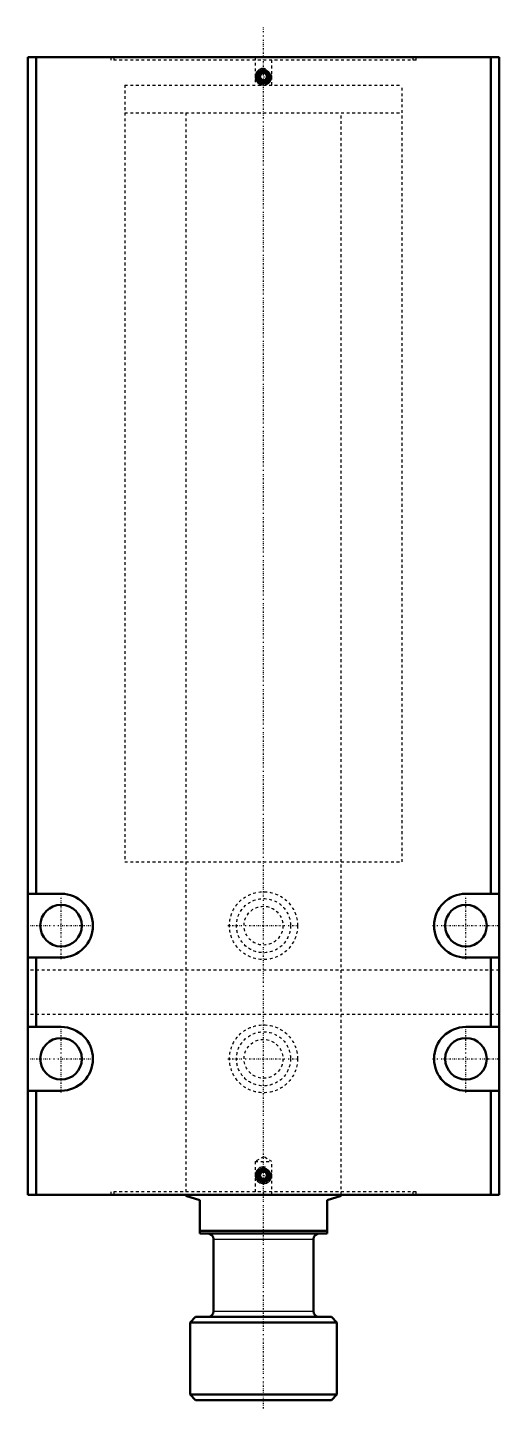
# Model space of a CAD drawing. Header units: millimetres. Extents: x -85 to 85, y -77 to 421.
import ezdxf

# ---------------------------------------------------------------- set-up
doc = ezdxf.new("R2010")
doc.units = ezdxf.units.MM
doc.linetypes.add('Center', pattern=[1.5, 0.45, -0.5, 0.05, -0.5])
doc.linetypes.add('Dashed', pattern=[2, 1, -1])
for name, color, linetype, lineweight in [('2d ConnectionPoints', 7, 'Continuous', 50), ('AM_0', 7, 'Continuous', 50), ('AM_4', 3, 'Continuous', 25), ('AM_5', 3, 'Continuous', 25), ('AM_7', 7, 'Center', 25), ('AM_9', 6, 'Dashed', 25)]:
    doc.layers.add(name, color=color, linetype=linetype, lineweight=lineweight)

# ---------------------------------------------------------------- blocks, each defined once
blk = doc.blocks.new('1_JECX_MF_TLA_100_270_0_rod__0_in_JECX_MF_160_TLA_100_270_0__4')
at = {"layer": 'AM_0'}
for p, q in [((-28, 0), (-28, -0.38)), ((28, -0.38), (28, 0)), ((-23, -2), (-28, -0.38)), ((-23, -14), (-23, -2)), ((28, -0.38), (23, -2)), ((23, -2), (23, -14)), ((-23, -13), (23, -13)), ((-23, -14), (23, -14)), ((-18, -16), (-18, -42)), ((18, -42), (18, -16)), ((-24.5, -44), (-26.5, -46)), ((-24.5, -44), (24.5, -44)), ((26.5, -46), (24.5, -44)), ((-26.5, -46), (26.5, -46)), ((-26.5, -46), (-26.5, -72)), ((26.5, -72), (26.5, -46)), ((-26.5, -72), (-24.5, -74)), ((-26.5, -72), (26.5, -72)), ((-24.5, -74), (24.5, -74)), ((24.5, -74), (26.5, -72))]:
    blk.add_line(p, q, dxfattribs=at)
for centre, start, end in [((-20, -16), 360, 90), ((20, -16), 90, 180), ((-20, -42), 270, 360), ((20, -42), 180, 270)]:
    blk.add_arc(centre, 2, start, end, dxfattribs=at)
at = {"layer": 'AM_4'}
for p, q in [((-18, -16), (18, -16)), ((-18, -42), (18, -42))]:
    blk.add_line(p, q, dxfattribs=at)
at = {"layer": 'AM_7'}
blk.add_line((0, -77), (0, 420.7), dxfattribs=at)
at = {"layer": 'AM_9'}
for p, q in [((-50, 400), (50, 400)), ((-50, 400), (-50, 390)), ((50, 390), (50, 400)), ((-50, 390), (50, 390)), ((-28, 390), (-28, 0)), ((28, 0), (28, 390))]:
    blk.add_line(p, q, dxfattribs=at)
blk = doc.blocks.new('2_JECX_MF_EXLA_100_270_0_body__0_in_JECX_MF_160_TLA_100_270_0__4')
at = {"layer": 'AM_0'}
for p, q in [((85, 410), (-85, 410)), ((-85, 410), (-85, 0)), ((-82, 410), (-82, 108.5)), ((82, 410), (82, 108.5)), ((85, 410), (85, 0)), ((-0.72, 404.25), (-1.44, 403)), ((0.72, 404.25), (-0.72, 404.25)), ((1.44, 403), (0.72, 404.25)), ((-1.44, 403), (-0.72, 401.75)), ((-0.72, 401.75), (0.72, 401.75)), ((0.72, 401.75), (1.44, 403)), ((-73, 108.5), (-85, 108.5)), ((85, 108.5), (73, 108.5)), ((-85, 85.5), (-73, 85.5)), ((-82, 85.5), (-82, 60.5)), ((73, 85.5), (85, 85.5)), ((82, 85.5), (82, 60.5)), ((-73, 60.5), (-85, 60.5)), ((85, 60.5), (73, 60.5)), ((-85, 37.5), (-73, 37.5)), ((-82, 37.5), (-82, 0)), ((73, 37.5), (85, 37.5)), ((82, 37.5), (82, 0)), ((-0.72, 8.25), (-1.44, 7)), ((-1.44, 7), (-0.72, 5.75)), ((0.72, 8.25), (-0.72, 8.25)), ((-0.72, 5.75), (0.72, 5.75)), ((1.44, 7), (0.72, 8.25)), ((0.72, 5.75), (1.44, 7)), ((85, 0), (-85, 0))]:
    blk.add_line(p, q, dxfattribs=at)
for centre, radius in [((0, 403), 2.46), ((0, 403), 2.4), ((0, 403), 1.9), ((-73, 97), 7.5), ((73, 97), 7.5), ((-73, 49), 7.5), ((73, 49), 7.5), ((0, 7), 2.46), ((0, 7), 2.4), ((0, 7), 1.9)]:
    blk.add_circle(centre, radius, dxfattribs=at)
for centre, start, end in [((-73, 97), 270, 90), ((73, 97), 90, 270), ((-73, 49), 270, 90), ((73, 49), 90, 270)]:
    blk.add_arc(centre, 11.5, start, end, dxfattribs=at)
at = {"layer": 'AM_5'}
for centre in [(0, 403), (0, 7)]:
    blk.add_arc(centre, 3, 75, 15, dxfattribs=at)
at = {"layer": 'AM_7'}
for p, q in [((-3.15, 403), (3.15, 403)), ((-73, 84.93), (-73, 109.08)), ((73, 84.93), (73, 109.08)), ((-85.08, 97), (-60.93, 97)), ((-12.86, 97), (12.86, 97)), ((60.92, 97), (85.07, 97)), ((-73, 36.92), (-73, 61.08)), ((73, 36.92), (73, 61.08)), ((-85.08, 49), (-60.93, 49)), ((-12.86, 49), (12.86, 49)), ((60.92, 49), (85.07, 49)), ((-3.15, 7), (3.15, 7))]:
    blk.add_line(p, q, dxfattribs=at)
at = {"layer": 'AM_9'}
for p, q in [((-55, 410), (-55, 409)), ((55, 409), (-55, 409)), ((-54, 410), (-54, 409)), ((-3, 410), (-3, 400)), ((3, 400), (3, 410)), ((54, 409), (54, 410)), ((55, 409), (55, 410)), ((-50, 400), (50, 400)), ((-50, 400), (-50, 120)), ((50, 120), (50, 400)), ((-50, 120), (50, 120)), ((-28, 120), (-28, 0)), ((28, 0), (28, 120)), ((85, 81), (-85, 81)), ((85, 65), (-85, 65)), ((0, 13.73), (-3, 12)), ((-3, 12), (-3, 0)), ((-3, 12), (3, 12)), ((3, 12), (0, 13.73)), ((3, 0), (3, 12)), ((55, 1), (-55, 1)), ((-55, 1), (-55, 0)), ((-54, 1), (-54, 0)), ((54, 0), (54, 1)), ((55, 0), (55, 1))]:
    blk.add_line(p, q, dxfattribs=at)
for centre, radius in [((0, 97), 12.25), ((0, 97), 9.75), ((0, 97), 7), ((0, 49), 12.25), ((0, 49), 9.75), ((0, 49), 7)]:
    blk.add_circle(centre, radius, dxfattribs=at)

msp = doc.modelspace()

# ---------------------------------------------------------------- linework, layer by layer
at = {"layer": '2d ConnectionPoints'}
msp.add_point((0, 0), dxfattribs=at)

# ---------------------------------------------------------------- block references
for name in ['1_JECX_MF_TLA_100_270_0_rod__0_in_JECX_MF_160_TLA_100_270_0__4', '2_JECX_MF_EXLA_100_270_0_body__0_in_JECX_MF_160_TLA_100_270_0__4']:
    msp.add_blockref(name, (0, 0))

doc.saveas('drawing.dxf')
